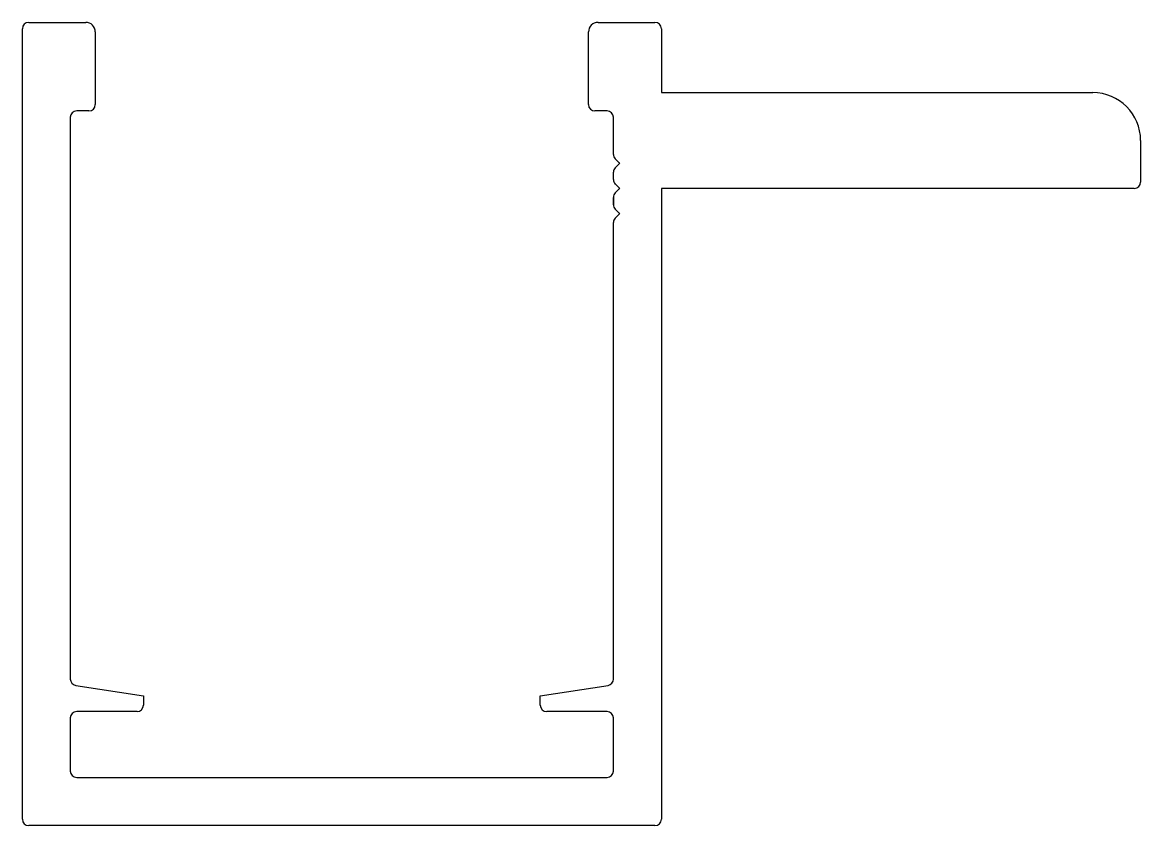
# Model space of a CAD drawing. Extents: x -22.2 to 22.2, y 0.7 to 32.6.
import ezdxf

# ---------------------------------------------------------------- set-up
doc = ezdxf.new("R2010")
doc.units = 0
doc.layers.add('1', color=7, linetype='CONTINUOUS')

msp = doc.modelspace()

# ---------------------------------------------------------------- linework, layer by layer
at = {"layer": '1', "color": 7, "linetype": 'CONTINUOUS'}
for p, q in [((-21.991, 32.604), (-19.729, 32.604)), ((0.638, 32.604), (2.901, 32.604)), ((-22.245, 0.917), (-22.245, 32.35)), ((-19.348, 32.223), (-19.348, 29.336)), ((0.257, 29.336), (0.257, 32.223)), ((3.155, 32.35), (3.155, 29.81)), ((3.155, 29.81), (20.3, 29.81)), ((-19.602, 29.082), (-20.086, 29.082)), ((0.996, 29.082), (0.511, 29.082)), ((-20.34, 28.828), (-20.34, 6.493)), ((1.25, 27.353), (1.25, 28.828)), ((22.205, 27.905), (22.205, 26.254)), ((1.494, 27.005), (1.323, 27.176)), ((1.323, 26.823), (1.494, 26.994)), ((1.25, 26.353), (1.25, 26.646)), ((1.494, 26.005), (1.323, 26.177)), ((1.323, 25.823), (1.494, 25.994)), ((21.951, 26), (3.155, 26)), ((3.155, 26), (3.155, 0.917)), ((1.25, 25.353), (1.25, 25.646)), ((1.25, 25.646), (1.25, 25.353)), ((1.25, 25.353), (1.25, 25.646)), ((1.25, 25.646), (1.25, 25.353)), ((1.25, 25.353), (1.25, 25.646)), ((1.494, 25.005), (1.323, 25.177)), ((1.323, 24.823), (1.494, 24.994)), ((1.25, 6.493), (1.25, 24.646)), ((1.25, 24.646), (1.25, 24.646)), ((1.25, 24.646), (1.25, 24.646)), ((-20.126, 6.242), (-17.432, 5.819)), ((-1.658, 5.819), (1.035, 6.242)), ((-17.432, 5.819), (-17.432, 5.454)), ((-1.658, 5.454), (-1.658, 5.819)), ((-20.34, 4.946), (-20.34, 2.833)), ((-17.686, 5.2), (-20.086, 5.2)), ((0.996, 5.2), (-1.404, 5.2)), ((1.25, 2.833), (1.25, 4.946)), ((-20.086, 2.579), (0.996, 2.579)), ((2.901, 0.663), (-21.991, 0.663))]:
    msp.add_line(p, q, dxfattribs=at)
for centre, radius, start, end in [((-21.991, 32.35), 0.254, 90, 180), ((-19.729, 32.223), 0.381, 360, 90), ((0.638, 32.223), 0.381, 90, 180), ((2.901, 32.35), 0.254, 0, 90), ((20.3, 27.905), 1.905, 0, 90), ((-20.086, 28.828), 0.254, 90, 180), ((-19.602, 29.336), 0.254, 270, 0), ((0.511, 29.336), 0.254, 180, 270), ((0.996, 28.828), 0.254, 360, 90), ((1.5, 27.353), 0.25, 180, 225), ((1.5, 26.646), 0.25, 135, 180), ((1.489, 27), 0.008, 315, 45), ((1.5, 26.353), 0.25, 180, 225), ((21.951, 26.254), 0.254, 270, 360), ((1.5, 25.646), 0.25, 135, 180), ((1.489, 26), 0.008, 315, 45), ((1.5, 25.353), 0.25, 180, 225), ((1.489, 25), 0.008, 315, 45), ((1.5, 24.646), 0.25, 135, 180), ((-20.086, 6.493), 0.254, 180, 261.0843), ((0.996, 6.493), 0.254, 278.9157, 0), ((-17.686, 5.454), 0.254, 270, 0), ((-1.404, 5.454), 0.254, 180, 270), ((-20.086, 4.946), 0.254, 90, 180), ((0.996, 4.946), 0.254, 360, 90), ((-20.086, 2.833), 0.254, 180, 270), ((0.996, 2.833), 0.254, 270, 0), ((-21.991, 0.917), 0.254, 180, 270), ((2.901, 0.917), 0.254, 270, 360)]:
    msp.add_arc(centre, radius, start, end, dxfattribs=at)

doc.saveas('drawing.dxf')
